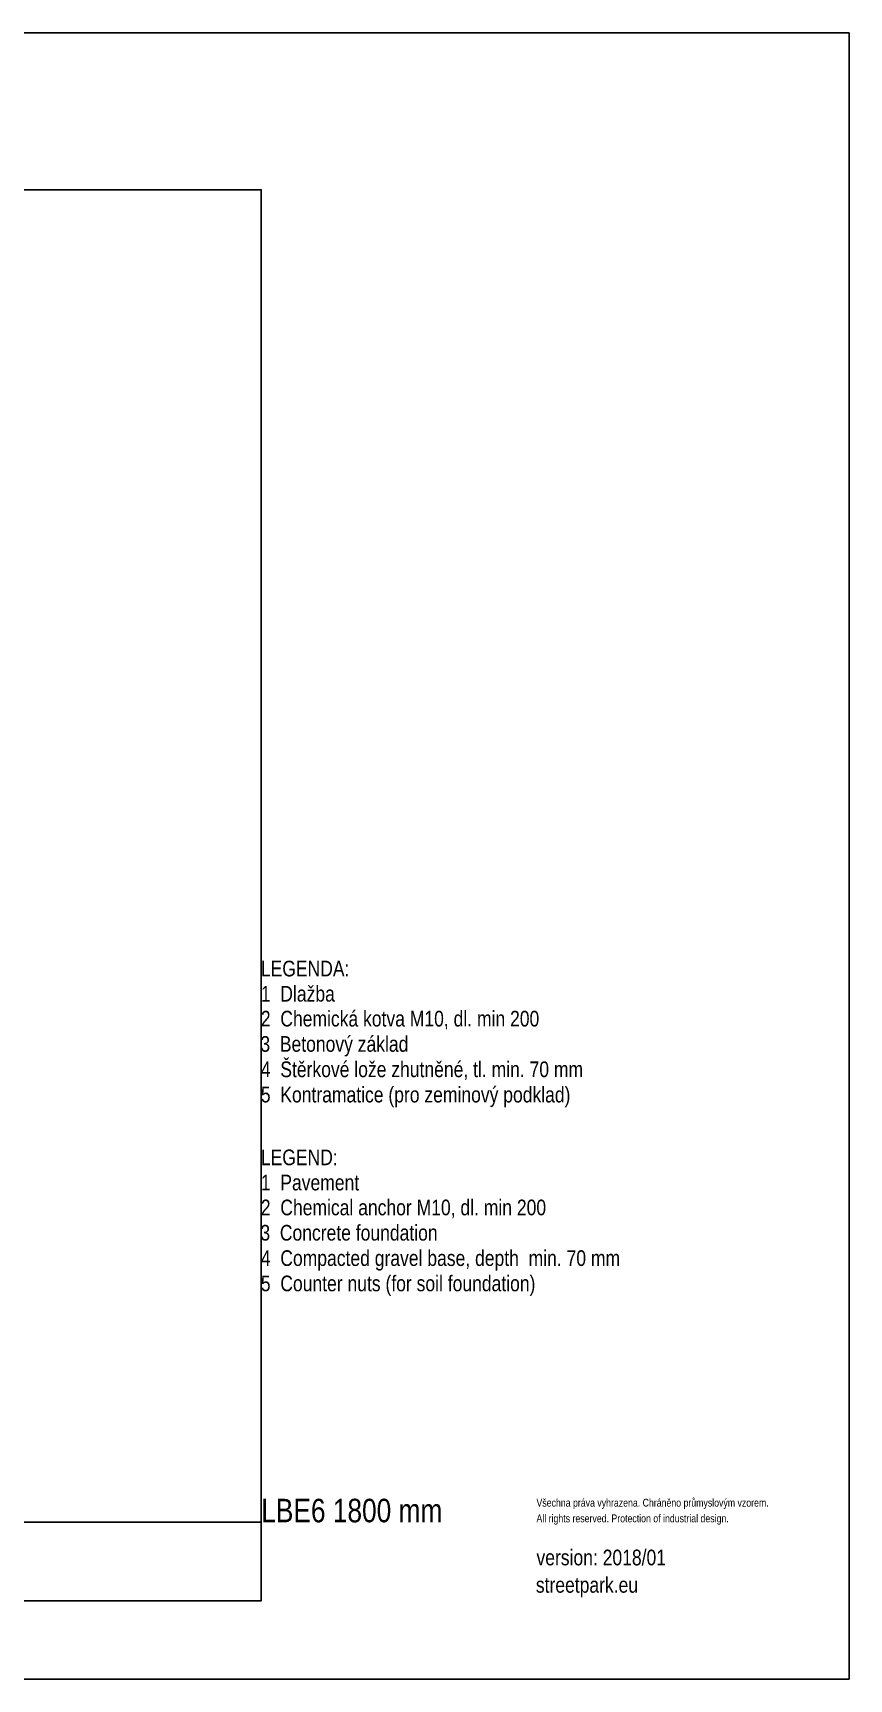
# Model space of a CAD drawing. Header units: millimetres. Extents: x 5064 to 16944, y 3085 to 7285.
# Drawn here: x 14862 to 16944, y 3085 to 7285 of the extents above; entities that cross this region are included whole.
import ezdxf

# ---------------------------------------------------------------- set-up
doc = ezdxf.new("R2010")
doc.units = ezdxf.units.MM
doc.header["$LTSCALE"] = 0.3
doc.layers.add('Nekreslit', color=6, linetype='Continuous', plot=False)
doc.styles.add('SEACAD_Arial', font='arial.ttf', dxfattribs={"width": 0.8})

msp = doc.modelspace()

# ---------------------------------------------------------------- linework, layer by layer
at = {"layer": 'Nekreslit'}
msp.add_line((11404.41, 3485.28), (15444.41, 3485.28), dxfattribs=at)
for points in [[(11004.41, 3085.28), (16944.41, 3085.28), (16944.41, 7285.28), (11004.41, 7285.28)], [(11404.41, 3285.28), (15444.41, 3285.28), (15444.41, 6885.28), (11404.41, 6885.28)]]:
    msp.add_lwpolyline(points, close=True, dxfattribs=at)

# ---------------------------------------------------------------- texts
at = {"style": 'SEACAD_Arial', "width": 0.8}
for s, height, p in [('LEGENDA:', 40, (15443.34, 4878.08)), ('1  Dlažba', 40, (15443.34, 4813.82)), ('2  Chemická kotva M10, dl. min 200', 40, (15443.34, 4750.28)), ('3  Betonový základ', 40, (15442.15, 4685.77)), ('4  Štěrkové lože zhutněné, tl. min. 70 mm', 40, (15443.34, 4621.06)), ('5  Kontramatice (pro zeminový podklad)', 40, (15443.34, 4556.48)), ('LEGEND:', 40, (15443.34, 4396.36)), ('1  Pavement', 40, (15443.34, 4332.11)), ('2  Chemical anchor M10, dl. min 200', 40, (15443.34, 4268.56)), ('3  Concrete foundation', 40, (15442.15, 4204.05)), ('4  Compacted gravel base, depth  min. 70 mm', 40, (15443.34, 4139.34)), ('5  Counter nuts (for soil foundation)', 40, (15443.34, 4074.74)), ('LBE6 1800 mm ', 60, (15444.41, 3485.28)), ('Všechna práva vyhrazena. Chráněno průmyslovým vzorem.', 20, (16146.72, 3525.28)), ('All rights reserved. Protection of industrial design.', 20, (16146.72, 3485.28)), ('version: 2018/01', 39.9999, (16146.72, 3375.48)), ('streetpark.eu', 39.9999, (16145.11, 3305.59))]:
    msp.add_text(s, height=height, dxfattribs=at).set_placement(p)

doc.saveas('drawing.dxf')
